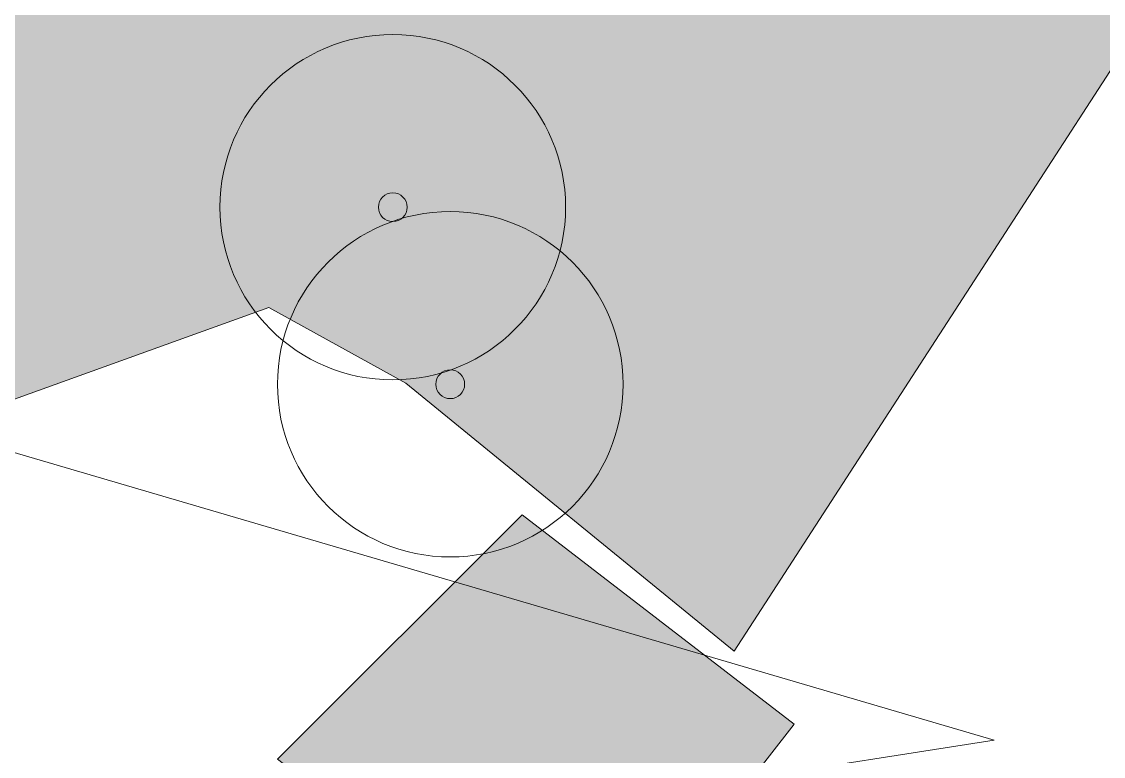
# Model space of a CAD drawing. Header units: metres. Extents: x -3 to 687, y -1 to 1371.
# Drawn here: x 414.42 to 433.2, y 136.24 to 149 of the extents above; entities that cross this region are included whole.
import ezdxf

# ---------------------------------------------------------------- set-up
doc = ezdxf.new("R2010")
doc.units = ezdxf.units.M
doc.header["$MEASUREMENT"] = 0
for name, color, linetype, lineweight, true_color in [('TPX_BUILDINGS_SHADOWS_HATCH', 7, 'CONTINUOUS', 0, 0x000000), ('TPX_BUILDINGS_SHADOWS_OUTLINES', 7, 'CONTINUOUS', 0, 0x000000), ('TPX_CONTOUR_LINES_5M', 7, 'CONTINUOUS', 0, 0x969696), ('TPX_VEGETATION_GREEN_SPACES', 7, 'CONTINUOUS', 0, 0x58ba48), ('TPX_VEGETATION_GREEN_SPACES_HATCH', 7, 'CONTINUOUS', 0, 0x58ba48), ('TPX_VEGETATION_TREES_INDIVIDUAL', 7, 'CONTINUOUS', 0, 0x136734)]:
    doc.layers.add(name, color=color, linetype=linetype, lineweight=lineweight, true_color=true_color)

# ---------------------------------------------------------------- blocks, each defined once
blk = doc.blocks.new('TREETR003_CR030')
at = {"layer": 'TPX_VEGETATION_TREES_INDIVIDUAL'}
for radius in [3, 0.25]:
    blk.add_circle((0, 0, 0.036), radius, dxfattribs=at)

msp = doc.modelspace()

# ---------------------------------------------------------------- hatches: boundary and pattern name
at = {"layer": 'TPX_BUILDINGS_SHADOWS_HATCH'}
msp.add_hatch(color=256, dxfattribs=at).paths.add_polyline_path([(423.104, 140.431), (418.861, 136.189), (423.584, 132.552), (419.775, 127.656), (424.017, 131.899), (427.827, 136.795), (423.104, 140.431)])
at = {"layer": 'TPX_VEGETATION_GREEN_SPACES_HATCH'}
msp.add_hatch(color=256, dxfattribs=at).paths.add_polyline_path([(356.177, 211.11), (344.658, 178.013), (397.216, 136.286), (418.707, 144.037), (421.087, 142.718), (426.787, 138.063), (438.691, 156.448), (424.125, 169.844), (404.499, 183.8), (379.247, 198.961), (356.177, 211.11)])

# ---------------------------------------------------------------- linework, layer by layer
at = {"layer": 'TPX_BUILDINGS_SHADOWS_OUTLINES', "elevation": 0.039}
msp.add_lwpolyline([(423.104, 140.431), (418.861, 136.189), (423.584, 132.552), (419.775, 127.656), (424.017, 131.899), (427.827, 136.795)], close=True, dxfattribs=at)
at = {"layer": 'TPX_CONTOUR_LINES_5M', "elevation": 0.048}
msp.add_lwpolyline([(681.314, 615.429), (615.803, 592.068), (563.394, 534.793), (552.89, 500.574), (518.131, 470.236), (541.97, 409.561), (484.781, 434.686), (460.458, 409.561), (494.271, 348.885), (437.064, 318.547), (484.781, 227.228), (432.372, 284.428), (379.963, 257.768), (356.428, 227.534), (406.168, 143.9), (431.3, 136.52), (379.963, 128.502), (353.449, 106.182), (368.9, 75.845), (432.372, 24.949), (435.439, 0)], dxfattribs=at)
at = {"layer": 'TPX_VEGETATION_GREEN_SPACES', "elevation": 0.003}
msp.add_lwpolyline([(356.177, 211.11), (344.658, 178.013), (397.216, 136.286), (418.707, 144.037), (421.087, 142.718), (426.787, 138.063), (438.691, 156.448), (424.125, 169.844), (404.499, 183.8), (379.247, 198.961)], close=True, dxfattribs=at)

# ---------------------------------------------------------------- block references
at = {"layer": 'TPX_VEGETATION_TREES_INDIVIDUAL'}
for p in [(420.86, 145.778, 0.036), (421.858, 142.702, 0.036)]:
    msp.add_blockref('TREETR003_CR030', p, dxfattribs=at)

doc.saveas('drawing.dxf')
